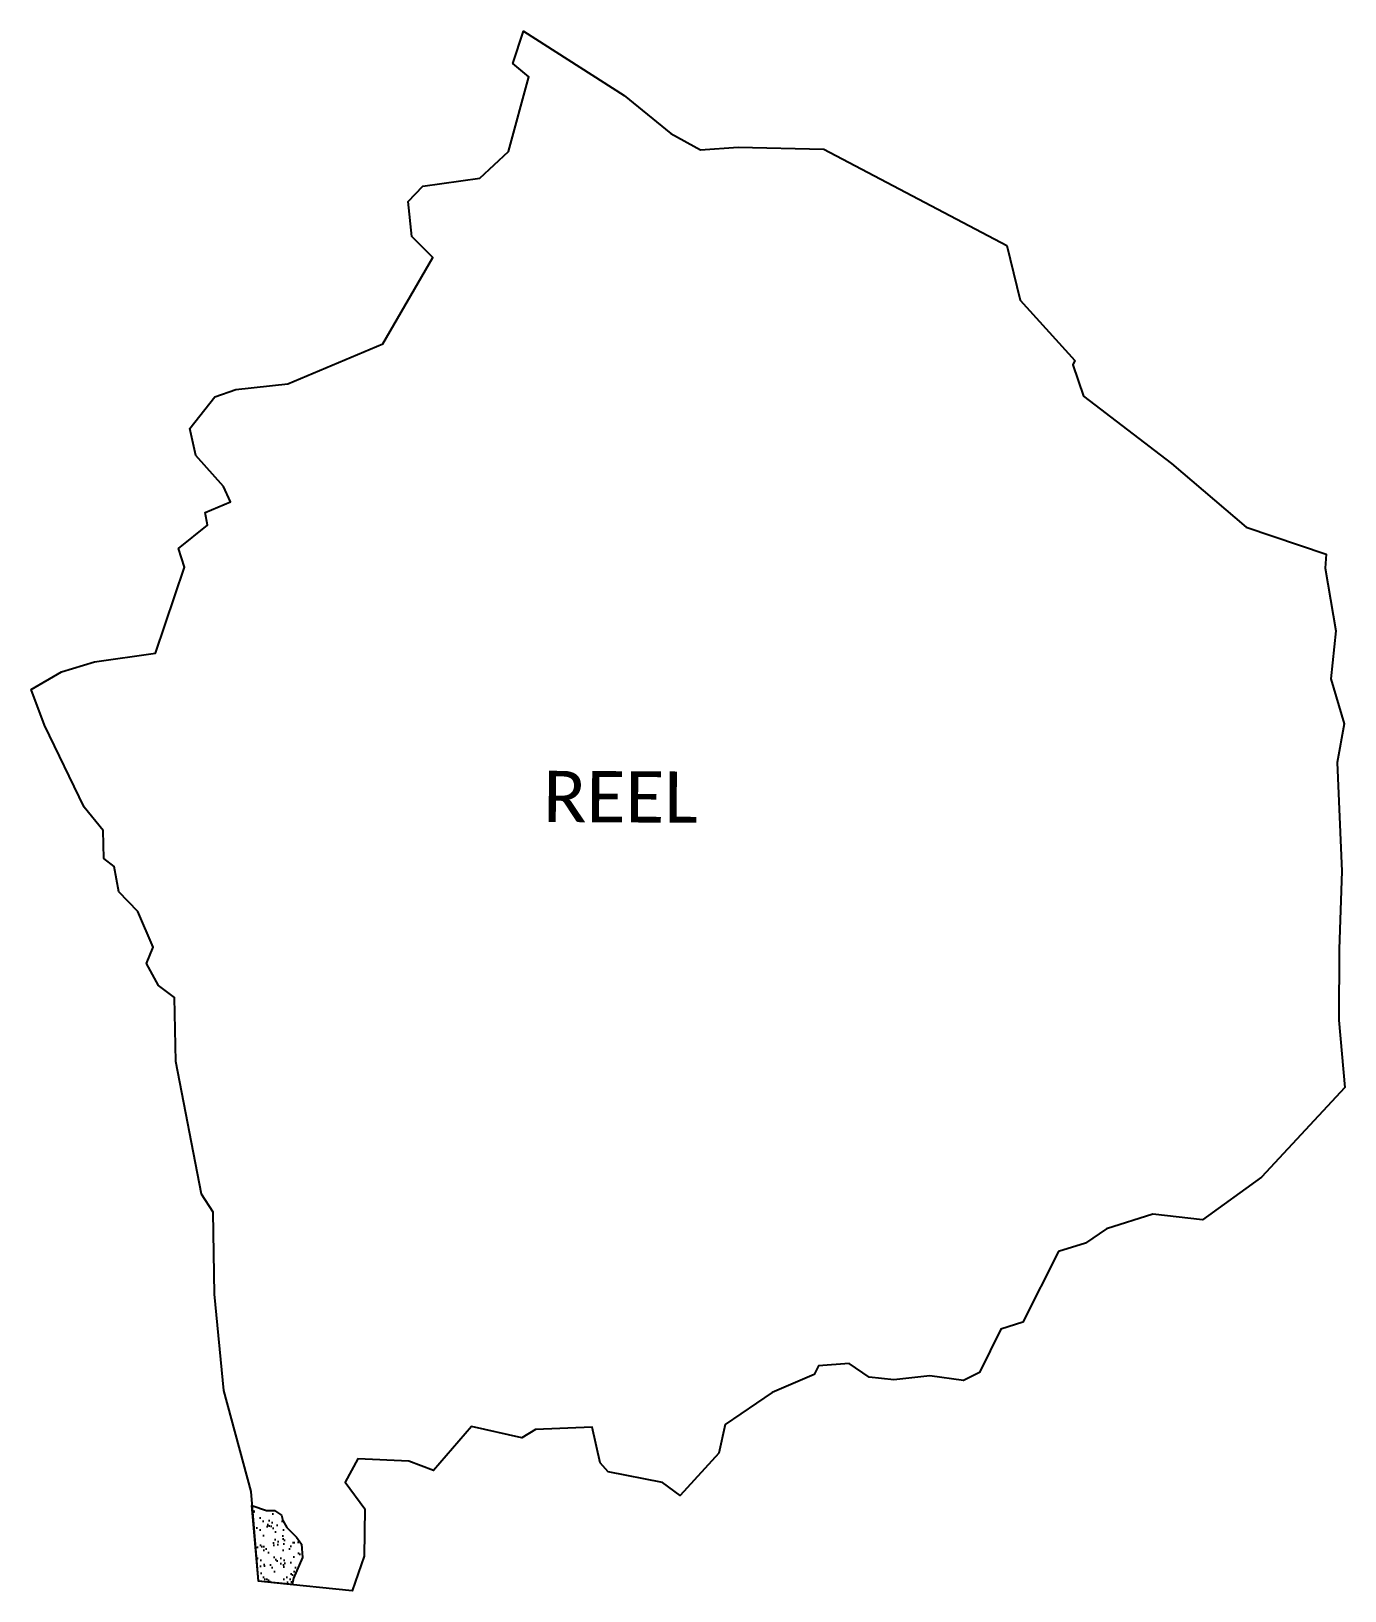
# Model space of a CAD drawing. Header units: metres. Extents: x 313108 to 315779, y 1903763 to 1906932.
import ezdxf

# ---------------------------------------------------------------- set-up
doc = ezdxf.new("R2010")
doc.units = ezdxf.units.M
doc.header["$MEASUREMENT"] = 0
for name, color, linetype in [('SAND DUNES', 42, 'Continuous'), ('village', 3, 'Continuous'), ('VILLAGE NAME', 250, 'Continuous')]:
    doc.layers.add(name, color=color, linetype=linetype)
doc.styles.get("Standard").update_dxf_attribs({"font": 'simplex.shx'})

msp = doc.modelspace()

# ---------------------------------------------------------------- hatches: boundary and pattern name
at = {"layer": 'SAND DUNES'}
h = msp.add_hatch(dxfattribs=at)
h.set_pattern_fill('AR-SAND', color=256, scale=0.6009, angle=-0.2675)
h.set_pattern_definition([(37.23254, (294409.67, 1893482.39), (-0.824167, 29.412997), [0, -23.199537, 0, -25.94685, 0, -24.802137]), (7.23254, (294409.67, 1893482.39), (27.21262, 42.94744), [0, -12.51554, 0, -20.91011, 0, -8.012998]), (327.23254, (294390.898, 1893482.478), (47.530596, -0.135515), [0, -7.631427, 0, -27.473136, 0, -35.867706]), (317.23254, (294390.898, 1893482.478), (45.94412, 13.18149), [0, -3.815713, 0, -18.010167, 0, -20.604852])])
h.paths.add_polyline_path([(313627.8, 1903891.7), (313619.8, 1903906.3), (313617.1, 1903917.1), (313603, 1903926.4), (313586.4, 1903926.9), (313556.9, 1903936.6), (313570.5, 1903783.2), (313639, 1903775.9), (313641.9, 1903789.2), (313659.8, 1903831.4), (313657.6, 1903857.9), (313647.7, 1903872.4)])

# ---------------------------------------------------------------- linework, layer by layer
at = {"layer": 'SAND DUNES', "flags": 128}
msp.add_lwpolyline([(313570.5, 1903783.2), (313570.5, 1903783.2), (313556.9, 1903936.6), (313556.9, 1903936.6), (313556.9, 1903936.6), (313556.9, 1903936.6), (313586.4, 1903926.9), (313603, 1903926.4), (313617.1, 1903917.1), (313619.8, 1903906.3), (313627.8, 1903891.7), (313647.7, 1903872.4), (313657.6, 1903857.9), (313659.8, 1903831.4), (313641.9, 1903789.2), (313639, 1903775.9), (313639, 1903775.9), (313639, 1903775.9), (313639, 1903775.9), (313639, 1903775.9), (313639, 1903775.9), (313639, 1903775.9), (313570.5, 1903783.2), (313570.5, 1903783.2), (313570.5, 1903783.2), (313570.5, 1903783.2)], close=True, dxfattribs=at)
at = {"layer": 'village', "color": 3, "true_color": 0x00ff00}
msp.add_polyline3d([(315778.8, 1904785.8, 0), (315609.2, 1904604, 0), (315489.7, 1904517.3, 0), (315388.2, 1904529, 0), (315294.5, 1904499.1, 0), (315251.5, 1904469.6, 0), (315196.6, 1904453.1, 0), (315124.1, 1904309.4, 0), (315079.5, 1904294.9, 0), (315036.1, 1904206.8, 0), (315003.6, 1904190.6, 0), (314935.1, 1904199.9, 0), (314862.2, 1904191.8, 0), (314811.6, 1904197.8, 0), (314771.3, 1904225, 0), (314709.1, 1904220.8, 0), (314700.1, 1904202.6, 0), (314614.5, 1904166.3, 0), (314518.9, 1904101.4, 0), (314506, 1904043.2, 0), (314427.7, 1903957.2, 0), (314392, 1903983.2, 0), (314281, 1904005.4, 0), (314264.9, 1904023.2, 0), (314249, 1904096, 0), (314133.8, 1904091.2, 0), (314105.7, 1904074.5, 0), (314003.6, 1904097, 0), (313925.9, 1904008.1, 0), (313876.2, 1904027, 0), (313772.3, 1904031.7, 0), (313746.8, 1903983.9, 0), (313786.5, 1903930.1, 0), (313785.1, 1903833.8, 0), (313760.6, 1903763.4, 0), (313601.9, 1903779.7, 0), (313570.5, 1903783.2, 0), (313555.8, 1903965.2, 0), (313500, 1904170.3, 0), (313480.9, 1904366, 0), (313478.2, 1904532.4, 0), (313454.6, 1904569.6, 0), (313402.2, 1904838.7, 0), (313399.4, 1904969.2, 0), (313367.3, 1904993, 0), (313342.6, 1905038, 0), (313356.2, 1905071, 0), (313325.1, 1905143.7, 0), (313286.3, 1905183.8, 0), (313276.9, 1905235, 0), (313256, 1905251.5, 0), (313254.4, 1905308.1, 0), (313216.3, 1905355.5, 0), (313135.2, 1905522.1, 0), (313108.3, 1905594.4, 0), (313169.7, 1905630.8, 0), (313237, 1905651.2, 0), (313361, 1905668.5, 0), (313419.9, 1905843.1, 0), (313407.6, 1905880.9, 0), (313466.8, 1905928.5, 0), (313462.3, 1905954.4, 0), (313513.7, 1905976.2, 0), (313499, 1906007.4, 0), (313442.7, 1906070.4, 0), (313430.8, 1906125.1, 0), (313481.4, 1906189.3, 0), (313524.3, 1906204, 0), (313630, 1906215.7, 0), (313823.5, 1906296.7, 0), (313924.9, 1906472.6, 0), (313882.4, 1906515.3, 0), (313874.9, 1906586.1, 0), (313904.2, 1906617.7, 0), (314020.4, 1906633.4, 0), (314078.7, 1906687.8, 0), (314119.9, 1906839.8, 0), (314087.2, 1906866.5, 0), (314109.4, 1906932.2, 0), (314313.8, 1906801.6, 0), (314408.5, 1906724.7, 0), (314469.2, 1906691.1, 0), (314545.8, 1906696.4, 0), (314719.4, 1906692.5, 0), (315091.8, 1906496.8, 0), (315118.8, 1906385.6, 0), (315230.2, 1906263.4, 0), (315225.6, 1906254.5, 0), (315247.7, 1906190.7, 0), (315426.6, 1906054, 0), (315578.6, 1905924.8, 0), (315740.8, 1905869.4, 0), (315738.6, 1905841.4, 0), (315760.8, 1905713.6, 0), (315750.3, 1905616.1, 0), (315777.2, 1905525.2, 0), (315763.2, 1905446.5, 0), (315773, 1905225.9, 0), (315767, 1905067.3, 0), (315766.8, 1904923, 0)], close=True, dxfattribs=at)

# ---------------------------------------------------------------- texts
at = {"layer": 'VILLAGE NAME', "insert": (314149.3, 1905429.6), "char_height": 104.042, "attachment_point": 1, "rotation": 359.6762}
msp.add_mtext_dynamic_manual_height_columns('{\\fCalibri|b0|i0|c0|p34;REEL}', width=705.253, gutter_width=520.2, heights=[0], dxfattribs=at)

doc.saveas('drawing.dxf')
